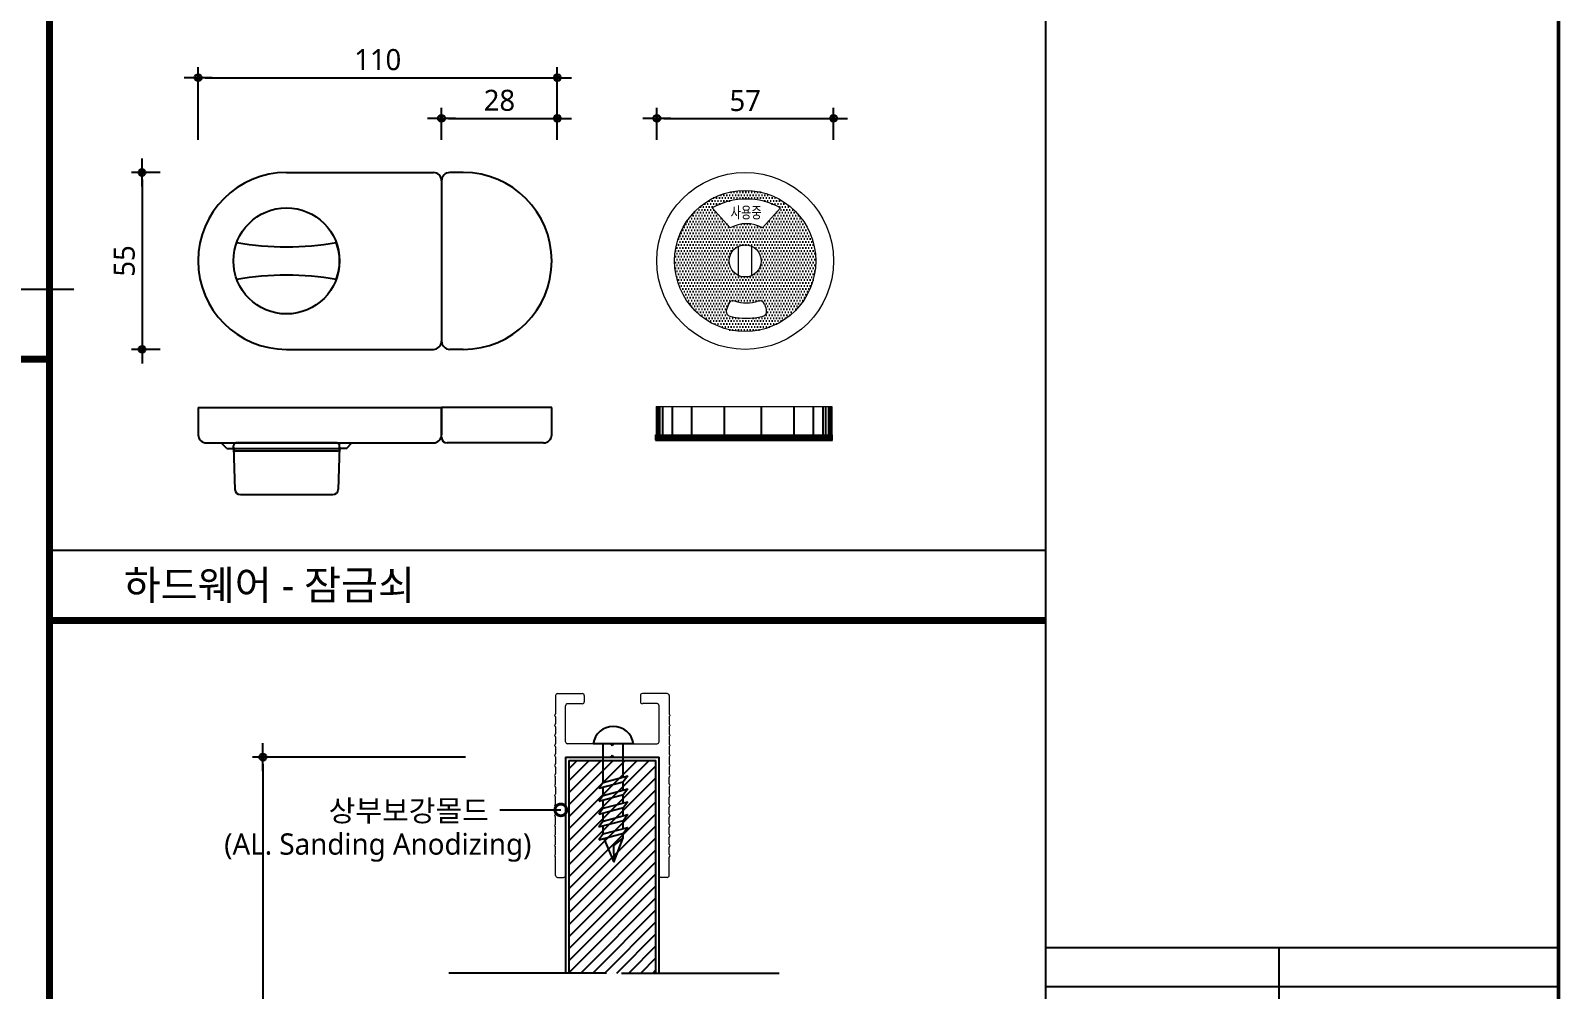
# Model space of a CAD drawing. Extents: x -256 to 8104, y -176 to 5714.
# Drawn here: x 5805 to 7984, y 3126 to 4493 of the extents above; entities that cross this region are included whole.
import ezdxf
from ezdxf.enums import TextEntityAlignment as Align

# ---------------------------------------------------------------- set-up
doc = ezdxf.new("R2010")
doc.units = 0
doc.header["$LTSCALE"] = 30
doc.linetypes.add('HIDDEN2', pattern=[4.7625, 3.175, -1.5875])
doc.layers.get('0').update_dxf_attribs({"linetype": 'CONTINUOUS'})
doc.layers.get('DEFPOINTS').update_dxf_attribs({"linetype": 'CONTINUOUS'})
for name, color, linetype in [('02---제품선', 4, 'CONTINUOUS'), ('C', 2, 'CONTINUOUS'), ('curior-0Line', 252, 'CONTINUOUS'), ('DIM', 7, 'CONTINUOUS'), ('HAT', 8, 'CONTINUOUS'), ('TIT', 3, 'CONTINUOUS'), ('기타', 1, 'CONTINUOUS'), ('문자', 3, 'CONTINUOUS'), ('상부보강몰드', 4, 'HIDDEN2'), ('잠금쇠(회전형)', 4, 'CONTINUOUS'), ('치수', 1, 'CONTINUOUS'), ('판넬', 2, 'CONTINUOUS'), ('해치', 8, 'CONTINUOUS')]:
    doc.layers.add(name, color=color, linetype=linetype)
doc.styles.add('HDW', font='gulim.ttc')
doc.styles.add('돋움', font='malgun.ttf')
doc.dimstyles.new('10', dxfattribs={"dimscale": 10, "dimtxt": 3, "dimasz": 1, "dimexe": 1.5, "dimexo": 2, "dimgap": 1, "dimtad": 1, "dimdec": 0, "dimlunit": 6, "dimtxsty": '돋움', "dimblk": 'DIMDOT', "dimcen": -1, "dimdle": 1.5, "dimclrt": 3, "dimazin": 3, "dimtfac": 1, "dimtdec": 0, "dimtix": 1, "dimtmove": 2, "dimatfit": 3, "dimldrblk": 'DIMDOT', "dimarcsym": 0})

# ---------------------------------------------------------------- blocks, each defined once
blk = doc.blocks.new('DIMDOT')
at = {"linetype": 'Continuous'}
blk.add_line((-2, 0), (2, 0), dxfattribs=at)
for radius in [0.5, 0.25]:
    blk.add_circle((0, 0), radius, dxfattribs=at)
blk = doc.blocks.new('*D1214')
at = {"layer": 'DEFPOINTS', "color": 0}
for p in [(55029.1, -9360.8), (54517.1, -9469.4), (55029.1, -9469.4)]:
    blk.add_point(p, dxfattribs=at)
at = {"layer": 'DIM', "color": 0, "lineweight": -2, "ltscale": 10}
for p, q in [((54517.1, -9449.4), (54517.1, -9345.8)), ((55029.1, -9449.4), (55029.1, -9345.8)), ((54527.1, -9360.8), (55019.1, -9360.8))]:
    blk.add_line(p, q, dxfattribs=at)
at = {"layer": 'DIM', "color": 0, "lineweight": -2, "xscale": 10, "yscale": 10, "zscale": 10, "rotation": 180}
blk.add_blockref('DIMDOT', (54517.1, -9360.8), dxfattribs=at)
at = {"layer": 'DIM', "color": 0, "lineweight": -2, "xscale": 10, "yscale": 10, "zscale": 10}
blk.add_blockref('DIMDOT', (55029.1, -9360.8), dxfattribs=at)
at = {"layer": 'DIM', "color": 3, "insert": (54773.1, -9335.2), "char_height": 30, "attachment_point": 5, "style": '돋움'}
blk.add_mtext('110', dxfattribs=at)
blk = doc.blocks.new('*D1215')
at = {"layer": 'DEFPOINTS', "color": 0}
for p in [(55029.1, -9418.7), (54864.1, -9469.4), (55029.1, -9469.4)]:
    blk.add_point(p, dxfattribs=at)
at = {"layer": 'DIM', "color": 0, "lineweight": -2, "ltscale": 10}
for p, q in [((54864.1, -9449.4), (54864.1, -9403.7)), ((55029.1, -9449.4), (55029.1, -9403.7)), ((54874.1, -9418.7), (55019.1, -9418.7))]:
    blk.add_line(p, q, dxfattribs=at)
at = {"layer": 'DIM', "color": 0, "lineweight": -2, "xscale": 10, "yscale": 10, "zscale": 10, "rotation": 180}
blk.add_blockref('DIMDOT', (54864.1, -9418.7), dxfattribs=at)
at = {"layer": 'DIM', "color": 0, "lineweight": -2, "xscale": 10, "yscale": 10, "zscale": 10}
blk.add_blockref('DIMDOT', (55029.1, -9418.7), dxfattribs=at)
at = {"layer": 'DIM', "color": 3, "insert": (54946.6, -9393.2), "char_height": 30, "attachment_point": 5, "style": '돋움'}
blk.add_mtext('28', dxfattribs=at)
blk = doc.blocks.new('*D1216')
at = {"layer": 'DEFPOINTS', "color": 0}
for p in [(55422.9, -9418.7), (55170.9, -9469.4), (55422.9, -9469.4)]:
    blk.add_point(p, dxfattribs=at)
at = {"layer": 'DIM', "color": 0, "lineweight": -2, "ltscale": 10}
for p, q in [((55170.9, -9449.4), (55170.9, -9403.7)), ((55422.9, -9449.4), (55422.9, -9403.7)), ((55180.9, -9418.7), (55412.9, -9418.7))]:
    blk.add_line(p, q, dxfattribs=at)
at = {"layer": 'DIM', "color": 0, "lineweight": -2, "xscale": 10, "yscale": 10, "zscale": 10, "rotation": 180}
blk.add_blockref('DIMDOT', (55170.9, -9418.7), dxfattribs=at)
at = {"layer": 'DIM', "color": 0, "lineweight": -2, "xscale": 10, "yscale": 10, "zscale": 10}
blk.add_blockref('DIMDOT', (55422.9, -9418.7), dxfattribs=at)
at = {"layer": 'DIM', "color": 3, "insert": (55296.9, -9393.5), "char_height": 30, "attachment_point": 5, "style": '돋움'}
blk.add_mtext('57', dxfattribs=at)
blk = doc.blocks.new('*D1221')
at = {"layer": 'DEFPOINTS', "color": 0}
for p in [(54482.8, -9495.9), (54437.2, -9747.9), (54482.8, -9747.9)]:
    blk.add_point(p, dxfattribs=at)
at = {"layer": 'DIM', "color": 0, "lineweight": -2, "ltscale": 10}
for p, q in [((54462.8, -9495.9), (54422.2, -9495.9)), ((54437.2, -9505.9), (54437.2, -9737.9)), ((54462.8, -9747.9), (54422.2, -9747.9))]:
    blk.add_line(p, q, dxfattribs=at)
at = {"layer": 'DIM', "color": 0, "lineweight": -2, "xscale": 10, "yscale": 10, "zscale": 10}
for p, rotation in [((54437.2, -9495.9), 90), ((54437.2, -9747.9), 270)]:
    blk.add_blockref('DIMDOT', p, dxfattribs=dict(at, rotation=rotation))
at = {"layer": 'DIM', "color": 3, "insert": (54411.9, -9621.9), "char_height": 30, "attachment_point": 5, "rotation": 90, "style": '돋움'}
blk.add_mtext('55', dxfattribs=at)
blk = doc.blocks.new('*D1222')
at = {"layer": 'DEFPOINTS', "color": 0}
for p in [(54918.1, -10329), (54609.4, -12632.3), (54918.1, -12632.3)]:
    blk.add_point(p, dxfattribs=at)
at = {"layer": 'DIM', "color": 0, "lineweight": -2, "ltscale": 10}
for p, q in [((54898.1, -10329), (54594.4, -10329)), ((54609.4, -10339), (54609.4, -12622.3)), ((54898.1, -12632.3), (54594.4, -12632.3))]:
    blk.add_line(p, q, dxfattribs=at)
at = {"layer": 'DIM', "color": 0, "lineweight": -2, "xscale": 10, "yscale": 10, "zscale": 10}
for p, rotation in [((54609.4, -10329), 90), ((54609.4, -12632.3), 270)]:
    blk.add_blockref('DIMDOT', p, dxfattribs=dict(at, rotation=rotation))
at = {"layer": 'DIM', "color": 3, "insert": (54584.1, -11480.6), "char_height": 30, "attachment_point": 5, "rotation": 90, "style": '돋움'}
blk.add_mtext('VAR.', dxfattribs=at)
blk = doc.blocks.new('A$C13EB2441')
for p, q in [((0.837, 7.375), (0.837, 14.115)), ((0.837, 6.74), (0.837, 0))]:
    blk.add_line(p, q)
blk = doc.blocks.new('_DOTSMALL')
at = {"color": 0, "linetype": 'ByBlock', "const_width": 0.5}
blk.add_lwpolyline([(-0.0625, 0, 1), (0.0625, 0, 1)], format="xyb", close=True, dxfattribs=at)
blk = doc.blocks.new('A$C63EC304E')
at = {"layer": '치수', "color": 1, "xscale": 2.5, "yscale": 2.5, "zscale": 2.5, "rotation": 234.3098741996962}
blk.add_blockref('_DOTSMALL', (0.31, 0.31), dxfattribs=at)
blk = doc.blocks.new('A$C2BC9653E')
at = {"layer": '치수', "xscale": 0.3333333333333333, "yscale": 0.3333333333333333, "zscale": 0.3333333333333333}
blk.add_blockref('A$C63EC304E', (0, 0), dxfattribs=at)
blk = doc.blocks.new('A$C7FC71301')
at = {"layer": '치수', "rotation": 180}
blk.add_blockref('A$C2BC9653E', (0.208, 0.208), dxfattribs=at)
blk = doc.blocks.new('A$C4A20372B')
at = {"layer": '치수'}
blk.add_blockref('A$C7FC71301', (0, 0), dxfattribs=at)
blk = doc.blocks.new('A$C566469F5')
at = {"layer": '치수'}
blk.add_blockref('A$C4A20372B', (0, 0), dxfattribs=at)
blk = doc.blocks.new('A$C7E317CD4')
at = {"layer": '해치', "xscale": 2, "yscale": 2, "zscale": 2}
blk.add_blockref('A$C566469F5', (0, 0), dxfattribs=at)
blk = doc.blocks.new('A$C601D7F27')
at = {"layer": '치수'}
blk.add_blockref('A$C7E317CD4', (0, 0), dxfattribs=at)
blk = doc.blocks.new('A$C38802C08')
at = {"layer": '치수'}
blk.add_blockref('A$C601D7F27', (0, 0), dxfattribs=at)
blk = doc.blocks.new('BASIC_45', base_point=(48473.5, -13786.3))
at = {"layer": 'HAT', "transparency": 33554687}
h = blk.add_hatch(dxfattribs=at)
h.set_pattern_fill('ANSI31', color=256, scale=3.811219)
h.set_pattern_definition([(45, (40955.914, -13822.053), (-8.55643, 8.55643), [])])
h.paths.add_polyline_path([(55099.4, -10636.7), (55120.5, -10636.7), (55169.5, -10636.7), (55169.5, -10333.7), (55045.6, -10333.7), (55045.6, -10636.7)])
at = {"layer": '해치'}
h = blk.add_hatch(dxfattribs=at)
h.set_pattern_fill('DOTS', color=256, scale=2.628474)
h.set_pattern_definition([(0, (49602.8484, -13079.2786), (2.086351, 4.1727023), [0, -4.1727023])])
h.paths.add_polyline_path([(55397.5, -9621.9, 1), (55196.2, -9621.9, 1)])
h.paths.add_polyline_path([(55273.9, -9621.9, -1), (55319.8, -9621.9, -1)], flags=16)
h.paths.add_polyline_path([(55321.6, -9574.7, 0.250537), (55275.7, -9574.7), (55249.9, -9546.2, -0.258173), (55347.4, -9546.2)], flags=16)
h.paths.add_polyline_path([(55324.3, -9683.4), (55327.1, -9691.5, -0.437988), (55322.3, -9700.6, -0.127495), (55275.1, -9700.6, -0.437988), (55270.2, -9691.5), (55273, -9683.4, -0.407197), (55281.8, -9679, 0.156299), (55315.5, -9679, -0.407197)], flags=16)
h.paths.add_polyline_path([(55272.3, -9567.7), (55272.3, -9538.4), (55324.6, -9538.4), (55324.6, -9567.7)], flags=8)
at = {"color": 8}
for p, q in [((50992.3, -9662.1), (54340.1, -9662.1)), ((54305.4, -10034.3), (55725.1, -10034.3))]:
    blk.add_line(p, q, dxfattribs=at)
at = {"color": 2}
for points in [[(48472.8, -8247.9), (55725.1, -8247.9), (55725.1, -13786.2), (48472.8, -13786.2)], [(48472.8, -8247.9), (55725.1, -8247.9), (55725.1, -13786.2), (48472.8, -13786.2)], [(48472.8, -8247.9), (56454.7, -8247.9), (56454.7, -13786.2), (48472.8, -13786.2)]]:
    blk.add_lwpolyline(points, close=True, dxfattribs=at)
at = {"color": 8, "const_width": 10}
for points in [[(54305.4, -13786.2), (54305.4, -8247.9)], [(50957.6, -9762.1), (54305.4, -9762.1)], [(54305.4, -10134.3), (55725.1, -10134.3)]]:
    blk.add_lwpolyline(points, dxfattribs=at)
at = {"layer": '02---제품선'}
for p, q in [((54643.1, -9495.9), (54852.5, -9495.9)), ((54895.1, -9495.9), (54875.8, -9495.9)), ((54864.1, -9507.6), (54864.1, -9736.3)), ((54864.1, -9507.6), (54864.1, -9736.3)), ((54643.1, -9747.9), (54852.5, -9747.9)), ((54895.1, -9747.9), (54875.8, -9747.9)), ((54517.1, -9830.9), (54864.1, -9830.9)), ((54517.1, -9830.9), (54517.1, -9869.7)), ((54864.1, -9830.9), (54864.1, -9869.7)), ((55021.1, -9830.9), (54864.1, -9830.9)), ((54864.1, -9873.6), (54864.1, -9830.9)), ((55021.1, -9869.7), (55021.1, -9830.9)), ((54528.8, -9881.3), (54550.1, -9881.3)), ((54550.1, -9881.3), (54736.2, -9881.3)), ((54557.9, -9889.1), (54550.1, -9881.3)), ((54557.9, -9889.1), (54565.6, -9889.1)), ((54565.6, -9889.1), (54720.7, -9889.1)), ((54567.5, -9889.1), (54567.5, -9885.2)), ((54567.5, -9887.1), (54569.6, -9947.5)), ((54714.9, -9881.3), (54571.4, -9881.3)), ((54714.9, -9893), (54571.4, -9893)), ((54718.8, -9887.1), (54716.7, -9947.5)), ((54718.7, -9889.1), (54718.7, -9885.2)), ((54728.4, -9889.1), (54720.7, -9889.1)), ((54728.4, -9889.1), (54736.2, -9881.3)), ((54736.2, -9881.3), (54852.5, -9881.3)), ((55009.5, -9881.3), (54871.9, -9881.3)), ((54709, -9955), (54577.3, -9955))]:
    blk.add_line(p, q, dxfattribs=at)
blk.add_circle((54643.1, -9621.9), 75.6, dxfattribs=at)
blk.add_circle((54643.1, -9621.9), 75.6, dxfattribs=at)
for centre, radius, start, end in [((54643.1, -9621.9), 126, 90, 180), ((54852.5, -9507.6), 11.6, 0, 90), ((54875.8, -9507.6), 11.6, 90, 180), ((54895.1, -9621.9), 126, 0, 90), ((54643.1, -9185.1), 416.6, 260.2031, 279.7969), ((54643.1, -9621.9), 75.6, 340.7512, 19.2488), ((54643.1, -9621.9), 126, 180, 270), ((54895.1, -9621.9), 126, 270, 0), ((54643.1, -10058.7), 416.6, 80.2031, 99.7969), ((54852.5, -9736.3), 11.6, 270, 0), ((54875.8, -9736.3), 11.6, 180, 270), ((54528.8, -9869.7), 11.6, 180, 270), ((54852.5, -9869.7), 11.6, 270, 0), ((55009.5, -9869.7), 11.6, 270, 0), ((54571.4, -9885.2), 3.88, 90, 180), ((54571.4, -9889.1), 3.88, 180, 270), ((54714.9, -9885.2), 3.88, 0, 90), ((54714.9, -9889.1), 3.88, 270, 0), ((54871.9, -9873.6), 7.75, 180, 270), ((54577.3, -9947.2), 7.75, 182, 270), ((54709, -9947.2), 7.75, 270, 358)]:
    blk.add_arc(centre, radius, start, end, dxfattribs=at)
at = {"layer": 'C'}
for p, q in [((55045.6, -10333.7), (55045.6, -10636.7)), ((55045.6, -10333.7), (55169.5, -10333.7)), ((55045.6, -10333.7), (55169.5, -10333.7)), ((55169.5, -10636.7), (55169.5, -10333.7))]:
    blk.add_line(p, q, dxfattribs=at)
at = {"layer": 'curior-0Line'}
for p, q in [((55725.1, -8247.9), (55725.1, -13785.4)), ((55725.5, -10600.3), (56457.5, -10600.3)), ((56057.7, -10600.3), (56057.7, -11154.1)), ((55725.5, -10655.7), (56457.5, -10655.7))]:
    blk.add_line(p, q, dxfattribs=at)
blk.add_lwpolyline([(56457.5, -8247.9), (55725.1, -8247.9), (55725.1, -13786.2), (56457.5, -13786.2)], close=True, dxfattribs=at)
at = {"layer": '기타', "color": 1}
for p, q in [((55094.6, -10365.1), (55094.6, -10309.9)), ((55123.2, -10357.5), (55123.2, -10309.9)), ((55088.2, -10373.4), (55123.2, -10364.1)), ((55094.5, -10365.1), (55088.2, -10373.4)), ((55094.5, -10365.1), (55129.5, -10355.8)), ((55094.6, -10383.4), (55094.6, -10371.7)), ((55129.5, -10355.8), (55123.2, -10364.1)), ((55123.2, -10375.8), (55123.2, -10364.1)), ((55088.3, -10391.8), (55123.3, -10382.5)), ((55094.5, -10383.5), (55088.3, -10391.8)), ((55094.5, -10383.5), (55129.5, -10374.2)), ((55094.6, -10401.8), (55094.6, -10390.1)), ((55094.6, -10401.8), (55129.5, -10392.5)), ((55123.2, -10394.2), (55123.2, -10382.5)), ((55129.5, -10374.2), (55123.3, -10382.5)), ((55129.5, -10392.5), (55123.3, -10400.8)), ((55088.3, -10410.1), (55123.3, -10400.8)), ((55094.6, -10401.8), (55088.3, -10410.1)), ((55094.6, -10420.1), (55094.6, -10408.4)), ((55094.6, -10420.1), (55129.6, -10410.8)), ((55123.2, -10412.5), (55123.2, -10400.8)), ((55129.6, -10410.8), (55123.4, -10419.2)), ((55088.4, -10428.5), (55123.4, -10419.2)), ((55094.6, -10420.1), (55088.4, -10428.5)), ((55088.4, -10446.8), (55123.4, -10437.5)), ((55094.6, -10438.5), (55088.4, -10446.8)), ((55094.6, -10438.5), (55094.6, -10426.8)), ((55094.6, -10438.5), (55129.6, -10429.2)), ((55123.2, -10430.9), (55123.2, -10419.2)), ((55123.2, -10443.8), (55123.2, -10437.6)), ((55129.6, -10429.2), (55123.4, -10437.5)), ((55095.4, -10445), (55109.9, -10478.6)), ((55123.2, -10443.8), (55109, -10455.1)), ((55109, -10455.1), (55109.9, -10478.6)), ((55109.9, -10478.6), (55123.2, -10443.8))]:
    blk.add_line(p, q, dxfattribs=at)
blk.add_arc((55108.9, -10314.1), 28.9, 8.3784, 171.6216, dxfattribs=at)
at = {"layer": '상부보강몰드', "linetype": 'Continuous', "lineweight": 15}
for p, q in [((55026.6, -10241.4), (55026.6, -10267.3)), ((55029.4, -10238.5), (55064.7, -10238.5)), ((55067.5, -10241.4), (55067.5, -10250)), ((55147.6, -10241.4), (55147.6, -10250)), ((55185.7, -10238.5), (55150.4, -10238.5)), ((55188.5, -10241.4), (55188.5, -10267.3)), ((55040.8, -10307.1), (55040.8, -10255.7)), ((55043.7, -10252.8), (55064.7, -10252.8)), ((55171.4, -10252.8), (55150.4, -10252.8)), ((55174.2, -10307.1), (55174.2, -10255.7)), ((55026.6, -10271.6), (55026.6, -10281.6)), ((55026.6, -10271.6), (55026.6, -10281.6)), ((55026.6, -10285.9), (55026.6, -10295.9)), ((55026.6, -10285.9), (55026.6, -10295.9)), ((55188.5, -10271.6), (55188.5, -10281.6)), ((55188.5, -10271.6), (55188.5, -10281.6)), ((55188.5, -10285.9), (55188.5, -10295.9)), ((55188.5, -10285.9), (55188.5, -10295.9)), ((55026.6, -10300.2), (55026.6, -10310.2)), ((55026.6, -10300.2), (55026.6, -10310.2)), ((55188.5, -10300.2), (55188.5, -10310.2)), ((55188.5, -10300.2), (55188.5, -10310.2)), ((55026.6, -10314.5), (55026.6, -10324.4)), ((55026.6, -10314.5), (55026.6, -10324.4)), ((55026.6, -10328.8), (55026.6, -10338.7)), ((55026.6, -10328.8), (55026.6, -10338.7)), ((55040.8, -10329), (55040.8, -10497.6)), ((55040.8, -10329), (55105.2, -10329)), ((55105.2, -10309.9), (55043.7, -10309.9)), ((55107.5, -10312.8), (55105.2, -10309.9)), ((55105.2, -10329), (55107.5, -10326.1)), ((55109.9, -10309.9), (55107.5, -10312.8)), ((55107.5, -10326.1), (55109.9, -10329)), ((55109.9, -10309.9), (55171.4, -10309.9)), ((55174.2, -10329), (55109.9, -10329)), ((55174.2, -10329), (55174.2, -10497.6)), ((55188.5, -10314.5), (55188.5, -10324.4)), ((55188.5, -10314.5), (55188.5, -10324.4)), ((55188.5, -10328.8), (55188.5, -10338.7)), ((55188.5, -10328.8), (55188.5, -10338.7)), ((55026.6, -10343.1), (55026.6, -10353)), ((55026.6, -10343.1), (55026.6, -10353)), ((55188.5, -10343.1), (55188.5, -10353)), ((55188.5, -10343.1), (55188.5, -10353)), ((55026.6, -10367.3), (55026.6, -10357.4)), ((55026.6, -10371.7), (55026.6, -10381.6)), ((55188.5, -10367.3), (55188.5, -10357.4)), ((55188.5, -10371.7), (55188.5, -10381.6)), ((55026.6, -10395.9), (55026.6, -10386)), ((55188.5, -10395.9), (55188.5, -10386)), ((55026.6, -10410.2), (55026.6, -10400.3)), ((55026.6, -10424.5), (55026.6, -10414.6)), ((55188.5, -10410.2), (55188.5, -10400.3)), ((55188.5, -10424.5), (55188.5, -10414.6)), ((55026.6, -10438.8), (55026.6, -10428.9)), ((55188.5, -10438.8), (55188.5, -10428.9)), ((55026.6, -10453.1), (55026.6, -10443.1)), ((55026.6, -10467.4), (55026.6, -10457.4)), ((55188.5, -10453.1), (55188.5, -10443.1)), ((55188.5, -10467.4), (55188.5, -10457.4)), ((55026.6, -10497.6), (55026.6, -10471.7)), ((55188.5, -10497.6), (55188.5, -10471.7)), ((55029.4, -10500.5), (55038, -10500.5)), ((55185.7, -10500.5), (55177.1, -10500.5))]:
    blk.add_line(p, q, dxfattribs=at)
for centre, radius, start, end in [((55029.4, -10241.4), 2.86, 90, 180), ((55029.4, -10241.4), 2.86, 90, 180), ((55064.7, -10241.4), 2.86, 0, 90), ((55150.4, -10241.4), 2.86, 90, 180), ((55185.7, -10241.4), 2.86, 0, 90), ((55185.7, -10241.4), 2.86, 0, 90), ((55043.7, -10255.7), 2.86, 90, 180), ((55064.7, -10250), 2.86, 270, 0), ((55150.4, -10250), 2.86, 180, 270), ((55171.4, -10255.7), 2.86, 0, 90), ((55026.6, -10269.5), 1.43, 113.5782, 246.4218), ((55026.6, -10269.5), 1.43, 113.5782, 246.4218), ((55026.6, -10269.5), 1.43, 113.5782, 246.4218), ((55026.6, -10269.5), 1.43, 113.5782, 246.4218), ((55026.6, -10283.8), 1.43, 113.5782, 246.4218), ((55026.6, -10283.8), 1.43, 113.5782, 246.4218), ((55026.6, -10283.8), 1.43, 113.5782, 246.4218), ((55026.6, -10283.8), 1.43, 113.5782, 246.4218), ((55025.6, -10267.3), 0.953, 293.5782, 0), ((55025.6, -10267.3), 0.953, 293.5782, 0), ((55025.6, -10267.3), 0.953, 293.5782, 0), ((55025.6, -10267.3), 0.953, 293.5782, 0), ((55025.6, -10271.6), 0.953, 0, 66.4218), ((55025.6, -10271.6), 0.953, 0, 66.4218), ((55025.6, -10271.6), 0.953, 0, 66.4218), ((55025.6, -10271.6), 0.953, 0, 66.4218), ((55025.6, -10281.6), 0.953, 293.5782, 0), ((55025.6, -10281.6), 0.953, 293.5782, 0), ((55025.6, -10281.6), 0.953, 293.5782, 0), ((55025.6, -10281.6), 0.953, 293.5782, 0), ((55025.6, -10285.9), 0.953, 0, 66.4218), ((55025.6, -10285.9), 0.953, 0, 66.4218), ((55025.6, -10285.9), 0.953, 0, 66.4218), ((55025.6, -10285.9), 0.953, 0, 66.4218), ((55189.5, -10267.3), 0.953, 180, 246.4218), ((55189.5, -10267.3), 0.953, 180, 246.4218), ((55189.5, -10267.3), 0.953, 180, 246.4218), ((55189.5, -10267.3), 0.953, 180, 246.4218), ((55189.5, -10271.6), 0.953, 113.5782, 180), ((55189.5, -10271.6), 0.953, 113.5782, 180), ((55189.5, -10271.6), 0.953, 113.5782, 180), ((55189.5, -10271.6), 0.953, 113.5782, 180), ((55189.5, -10281.6), 0.953, 180, 246.4218), ((55189.5, -10281.6), 0.953, 180, 246.4218), ((55189.5, -10281.6), 0.953, 180, 246.4218), ((55189.5, -10281.6), 0.953, 180, 246.4218), ((55189.5, -10285.9), 0.953, 113.5782, 180), ((55189.5, -10285.9), 0.953, 113.5782, 180), ((55189.5, -10285.9), 0.953, 113.5782, 180), ((55189.5, -10285.9), 0.953, 113.5782, 180), ((55188.5, -10269.5), 1.43, 293.5782, 66.4218), ((55188.5, -10269.5), 1.43, 293.5782, 66.4218), ((55188.5, -10269.5), 1.43, 293.5782, 66.4218), ((55188.5, -10269.5), 1.43, 293.5782, 66.4218), ((55188.5, -10283.8), 1.43, 293.5782, 66.4218), ((55188.5, -10283.8), 1.43, 293.5782, 66.4218), ((55188.5, -10283.8), 1.43, 293.5782, 66.4218), ((55188.5, -10283.8), 1.43, 293.5782, 66.4218), ((55026.6, -10298), 1.43, 113.5782, 246.4218), ((55026.6, -10298), 1.43, 113.5782, 246.4218), ((55026.6, -10298), 1.43, 113.5782, 246.4218), ((55026.6, -10298), 1.43, 113.5782, 246.4218), ((55025.6, -10295.9), 0.953, 293.5782, 0), ((55025.6, -10295.9), 0.953, 293.5782, 0), ((55025.6, -10295.9), 0.953, 293.5782, 0), ((55025.6, -10295.9), 0.953, 293.5782, 0), ((55025.6, -10300.2), 0.953, 0, 66.4218), ((55025.6, -10300.2), 0.953, 0, 66.4218), ((55025.6, -10300.2), 0.953, 0, 66.4218), ((55025.6, -10300.2), 0.953, 0, 66.4218), ((55043.7, -10307.1), 2.86, 180, 270), ((55171.4, -10307.1), 2.86, 270, 0), ((55189.5, -10295.9), 0.953, 180, 246.4218), ((55189.5, -10295.9), 0.953, 180, 246.4218), ((55189.5, -10295.9), 0.953, 180, 246.4218), ((55189.5, -10295.9), 0.953, 180, 246.4218), ((55189.5, -10300.2), 0.953, 113.5782, 180), ((55189.5, -10300.2), 0.953, 113.5782, 180), ((55189.5, -10300.2), 0.953, 113.5782, 180), ((55189.5, -10300.2), 0.953, 113.5782, 180), ((55188.5, -10298), 1.43, 293.5782, 66.4218), ((55188.5, -10298), 1.43, 293.5782, 66.4218), ((55188.5, -10298), 1.43, 293.5782, 66.4218), ((55188.5, -10298), 1.43, 293.5782, 66.4218), ((55026.6, -10312.3), 1.43, 113.5782, 246.4218), ((55026.6, -10312.3), 1.43, 113.5782, 246.4218), ((55026.6, -10312.3), 1.43, 113.5782, 246.4218), ((55026.6, -10312.3), 1.43, 113.5782, 246.4218), ((55026.6, -10326.6), 1.43, 113.5782, 246.4218), ((55026.6, -10326.6), 1.43, 113.5782, 246.4218), ((55026.6, -10326.6), 1.43, 113.5782, 246.4218), ((55026.6, -10326.6), 1.43, 113.5782, 246.4218), ((55025.6, -10310.2), 0.953, 293.5782, 0), ((55025.6, -10310.2), 0.953, 293.5782, 0), ((55025.6, -10310.2), 0.953, 293.5782, 0), ((55025.6, -10310.2), 0.953, 293.5782, 0), ((55025.6, -10314.5), 0.953, 0, 66.4218), ((55025.6, -10314.5), 0.953, 0, 66.4218), ((55025.6, -10314.5), 0.953, 0, 66.4218), ((55025.6, -10314.5), 0.953, 0, 66.4218), ((55025.6, -10324.4), 0.953, 293.5782, 0), ((55025.6, -10324.4), 0.953, 293.5782, 0), ((55025.6, -10324.4), 0.953, 293.5782, 0), ((55025.6, -10324.4), 0.953, 293.5782, 0), ((55025.6, -10328.8), 0.953, 0, 66.4218), ((55025.6, -10328.8), 0.953, 0, 66.4218), ((55025.6, -10328.8), 0.953, 0, 66.4218), ((55025.6, -10328.8), 0.953, 0, 66.4218), ((55189.5, -10310.2), 0.953, 180, 246.4218), ((55189.5, -10310.2), 0.953, 180, 246.4218), ((55189.5, -10310.2), 0.953, 180, 246.4218), ((55189.5, -10310.2), 0.953, 180, 246.4218), ((55189.5, -10314.5), 0.953, 113.5782, 180), ((55189.5, -10314.5), 0.953, 113.5782, 180), ((55189.5, -10314.5), 0.953, 113.5782, 180), ((55189.5, -10314.5), 0.953, 113.5782, 180), ((55189.5, -10324.4), 0.953, 180, 246.4218), ((55189.5, -10324.4), 0.953, 180, 246.4218), ((55189.5, -10324.4), 0.953, 180, 246.4218), ((55189.5, -10324.4), 0.953, 180, 246.4218), ((55189.5, -10328.8), 0.953, 113.5782, 180), ((55189.5, -10328.8), 0.953, 113.5782, 180), ((55189.5, -10328.8), 0.953, 113.5782, 180), ((55189.5, -10328.8), 0.953, 113.5782, 180), ((55188.5, -10312.3), 1.43, 293.5782, 66.4218), ((55188.5, -10312.3), 1.43, 293.5782, 66.4218), ((55188.5, -10312.3), 1.43, 293.5782, 66.4218), ((55188.5, -10312.3), 1.43, 293.5782, 66.4218), ((55188.5, -10326.6), 1.43, 293.5782, 66.4218), ((55188.5, -10326.6), 1.43, 293.5782, 66.4218), ((55188.5, -10326.6), 1.43, 293.5782, 66.4218), ((55188.5, -10326.6), 1.43, 293.5782, 66.4218), ((55026.6, -10340.9), 1.43, 113.5782, 246.4218), ((55026.6, -10340.9), 1.43, 113.5782, 246.4218), ((55026.6, -10340.9), 1.43, 113.5782, 246.4218), ((55026.6, -10340.9), 1.43, 113.5782, 246.4218), ((55025.6, -10338.7), 0.953, 293.5782, 0), ((55025.6, -10338.7), 0.953, 293.5782, 0), ((55025.6, -10338.7), 0.953, 293.5782, 0), ((55025.6, -10338.7), 0.953, 293.5782, 0), ((55025.6, -10343.1), 0.953, 0, 66.4218), ((55025.6, -10343.1), 0.953, 0, 66.4218), ((55025.6, -10343.1), 0.953, 0, 66.4218), ((55025.6, -10343.1), 0.953, 0, 66.4218), ((55189.5, -10338.7), 0.953, 180, 246.4218), ((55189.5, -10338.7), 0.953, 180, 246.4218), ((55189.5, -10338.7), 0.953, 180, 246.4218), ((55189.5, -10338.7), 0.953, 180, 246.4218), ((55189.5, -10343.1), 0.953, 113.5782, 180), ((55189.5, -10343.1), 0.953, 113.5782, 180), ((55189.5, -10343.1), 0.953, 113.5782, 180), ((55189.5, -10343.1), 0.953, 113.5782, 180), ((55188.5, -10340.9), 1.43, 293.5782, 66.4218), ((55188.5, -10340.9), 1.43, 293.5782, 66.4218), ((55188.5, -10340.9), 1.43, 293.5782, 66.4218), ((55188.5, -10340.9), 1.43, 293.5782, 66.4218), ((55026.6, -10355.2), 1.43, 113.5782, 246.4218), ((55026.6, -10355.2), 1.43, 113.5782, 246.4218), ((55026.6, -10369.5), 1.43, 113.5782, 246.4218), ((55026.6, -10369.5), 1.43, 113.5782, 246.4218), ((55025.6, -10353), 0.953, 293.5782, 0), ((55025.6, -10353), 0.953, 293.5782, 0), ((55025.6, -10357.4), 0.953, 0, 66.4218), ((55025.6, -10357.4), 0.953, 0, 66.4218), ((55025.6, -10367.3), 0.953, 293.5782, 0), ((55025.6, -10367.3), 0.953, 293.5782, 0), ((55025.6, -10371.7), 0.953, 0, 66.4218), ((55025.6, -10371.7), 0.953, 0, 66.4218), ((55189.5, -10353), 0.953, 180, 246.4218), ((55189.5, -10353), 0.953, 180, 246.4218), ((55189.5, -10357.4), 0.953, 113.5782, 180), ((55189.5, -10357.4), 0.953, 113.5782, 180), ((55189.5, -10367.3), 0.953, 180, 246.4218), ((55189.5, -10367.3), 0.953, 180, 246.4218), ((55189.5, -10371.7), 0.953, 113.5782, 180), ((55189.5, -10371.7), 0.953, 113.5782, 180), ((55188.5, -10355.2), 1.43, 293.5782, 66.4218), ((55188.5, -10355.2), 1.43, 293.5782, 66.4218), ((55188.5, -10369.5), 1.43, 293.5782, 66.4218), ((55188.5, -10369.5), 1.43, 293.5782, 66.4218), ((55026.6, -10383.8), 1.43, 113.5782, 246.4218), ((55025.6, -10381.6), 0.953, 293.5782, 0), ((55025.6, -10386), 0.953, 0, 66.4218), ((55189.5, -10381.6), 0.953, 180, 246.4218), ((55189.5, -10386), 0.953, 113.5782, 180), ((55188.5, -10383.8), 1.43, 293.5782, 66.4218), ((55026.6, -10398.1), 1.43, 113.5782, 246.4218), ((55026.6, -10398.1), 1.43, 113.5782, 246.4218), ((55026.6, -10412.4), 1.43, 113.5782, 246.4218), ((55026.6, -10412.4), 1.43, 113.5782, 246.4218), ((55025.6, -10395.9), 0.953, 293.5782, 0), ((55025.6, -10395.9), 0.953, 293.5782, 0), ((55025.6, -10400.3), 0.953, 0, 66.4218), ((55025.6, -10400.3), 0.953, 0, 66.4218), ((55025.6, -10410.2), 0.953, 293.5782, 0), ((55025.6, -10410.2), 0.953, 293.5782, 0), ((55025.6, -10414.6), 0.953, 0, 66.4218), ((55025.6, -10414.6), 0.953, 0, 66.4218), ((55189.5, -10395.9), 0.953, 180, 246.4218), ((55189.5, -10395.9), 0.953, 180, 246.4218), ((55189.5, -10400.3), 0.953, 113.5782, 180), ((55189.5, -10400.3), 0.953, 113.5782, 180), ((55189.5, -10410.2), 0.953, 180, 246.4218), ((55189.5, -10410.2), 0.953, 180, 246.4218), ((55189.5, -10414.6), 0.953, 113.5782, 180), ((55189.5, -10414.6), 0.953, 113.5782, 180), ((55188.5, -10398.1), 1.43, 293.5782, 66.4218), ((55188.5, -10398.1), 1.43, 293.5782, 66.4218), ((55188.5, -10412.4), 1.43, 293.5782, 66.4218), ((55188.5, -10412.4), 1.43, 293.5782, 66.4218), ((55026.6, -10426.7), 1.43, 113.5782, 246.4218), ((55026.6, -10426.7), 1.43, 113.5782, 246.4218), ((55025.6, -10424.5), 0.953, 293.5782, 0), ((55025.6, -10424.5), 0.953, 293.5782, 0), ((55025.6, -10428.9), 0.953, 0, 66.4218), ((55025.6, -10428.9), 0.953, 0, 66.4218), ((55025.6, -10438.8), 0.953, 293.5782, 0), ((55025.6, -10438.8), 0.953, 293.5782, 0), ((55189.5, -10424.5), 0.953, 180, 246.4218), ((55189.5, -10424.5), 0.953, 180, 246.4218), ((55189.5, -10428.9), 0.953, 113.5782, 180), ((55189.5, -10428.9), 0.953, 113.5782, 180), ((55189.5, -10438.8), 0.953, 180, 246.4218), ((55189.5, -10438.8), 0.953, 180, 246.4218), ((55188.5, -10426.7), 1.43, 293.5782, 66.4218), ((55188.5, -10426.7), 1.43, 293.5782, 66.4218), ((55026.6, -10441), 1.43, 113.5782, 246.4218), ((55026.6, -10441), 1.43, 113.5782, 246.4218), ((55026.6, -10455.3), 1.43, 113.5782, 246.4218), ((55026.6, -10455.3), 1.43, 113.5782, 246.4218), ((55025.6, -10443.1), 0.953, 0, 66.4218), ((55025.6, -10443.1), 0.953, 0, 66.4218), ((55025.6, -10453.1), 0.953, 293.5782, 0), ((55025.6, -10453.1), 0.953, 293.5782, 0), ((55025.6, -10457.4), 0.953, 0, 66.4218), ((55025.6, -10457.4), 0.953, 0, 66.4218), ((55189.5, -10443.1), 0.953, 113.5782, 180), ((55189.5, -10443.1), 0.953, 113.5782, 180), ((55189.5, -10453.1), 0.953, 180, 246.4218), ((55189.5, -10453.1), 0.953, 180, 246.4218), ((55189.5, -10457.4), 0.953, 113.5782, 180), ((55189.5, -10457.4), 0.953, 113.5782, 180), ((55188.5, -10441), 1.43, 293.5782, 66.4218), ((55188.5, -10441), 1.43, 293.5782, 66.4218), ((55188.5, -10455.3), 1.43, 293.5782, 66.4218), ((55188.5, -10455.3), 1.43, 293.5782, 66.4218), ((55026.6, -10469.5), 1.43, 113.5782, 246.4218), ((55026.6, -10469.5), 1.43, 113.5782, 246.4218), ((55025.6, -10467.4), 0.953, 293.5782, 0), ((55025.6, -10467.4), 0.953, 293.5782, 0), ((55025.6, -10471.7), 0.953, 0, 66.4218), ((55025.6, -10471.7), 0.953, 0, 66.4218), ((55189.5, -10467.4), 0.953, 180, 246.4218), ((55189.5, -10467.4), 0.953, 180, 246.4218), ((55189.5, -10471.7), 0.953, 113.5782, 180), ((55189.5, -10471.7), 0.953, 113.5782, 180), ((55188.5, -10469.5), 1.43, 293.5782, 66.4218), ((55188.5, -10469.5), 1.43, 293.5782, 66.4218), ((55029.4, -10497.6), 2.86, 180, 270), ((55038, -10497.6), 2.86, 270, 0), ((55177.1, -10497.6), 2.86, 180, 270), ((55185.7, -10497.6), 2.86, 270, 0)]:
    blk.add_arc(centre, radius, start, end, dxfattribs=at)
at = {"layer": '잠금쇠(회전형)', "linetype": 'Continuous', "lineweight": 15}
for p, q in [((55249.9, -9546.2), (55275.7, -9574.7)), ((55347.4, -9546.2), (55321.6, -9574.7)), ((55286.9, -9601.2), (55286.9, -9642.4)), ((55306, -9601.6), (55306, -9642.8)), ((55273, -9683.4), (55270.2, -9691.5)), ((55324.3, -9683.4), (55327.1, -9691.5)), ((55170.1, -9829.4), (55420.5, -9829.4)), ((55170.1, -9829.4), (55170.1, -9869.7)), ((55170.9, -9829.4), (55170.9, -9869.7)), ((55420.5, -9829.4), (55420.5, -9869.7)), ((55169.3, -9869.7), (55421.3, -9869.7)), ((55169.3, -9877.4), (55169.3, -9869.7)), ((55421.3, -9877.4), (55421.3, -9869.7)), ((55169.3, -9877.1), (55421.3, -9877.1))]:
    blk.add_line(p, q, dxfattribs=at)
for radius in [126, 100.6, 22.9]:
    blk.add_circle((55296.9, -9621.9), radius, dxfattribs=at)
for centre, radius, start, end in [((55298.7, -9634.4), 100.7, 61.0478, 118.9522), ((55298.7, -9617.6), 48.7, 61.8696, 118.1304), ((55276.8, -9693.8), 7, 160.8571, 255.4685), ((55279.6, -9685.7), 7, 72.2332, 160.8571), ((55298.7, -9626.3), 55.3, 252.2332, 287.7668), ((55317.7, -9685.7), 7, 19.1429, 107.7668), ((55320.5, -9693.8), 7, 284.5315, 19.1429), ((55298.7, -9609.5), 94.1, 255.4685, 284.5315)]:
    blk.add_arc(centre, radius, start, end, dxfattribs=at)
at = {"layer": '치수'}
blk.add_line((54947, -10404.2), (55034.1, -10404.2), dxfattribs=at)
at = {"layer": '판넬', "color": 1}
for p, q in [((55040.8, -10329), (55040.8, -10636.7)), ((55040.8, -10329), (55174.2, -10329)), ((55137.5, -10309.9), (55080.4, -10309.9)), ((55174.2, -10636.7), (55174.2, -10329))]:
    blk.add_line(p, q, dxfattribs=at)
at = {"layer": '해치'}
for p, q in [((55172.4, -9829.4), (55172.4, -9869.7)), ((55174.9, -9829.4), (55174.9, -9869.7)), ((55179.2, -9829.4), (55179.2, -9869.7)), ((55192.8, -9829.4), (55192.8, -9869.7)), ((55220.6, -9829.4), (55220.6, -9869.7)), ((55266.9, -9829.4), (55266.9, -9869.7)), ((55319.9, -9829.4), (55319.9, -9869.7)), ((55366.2, -9829.4), (55366.2, -9869.7)), ((55394, -9829.4), (55394, -9869.7)), ((55407.6, -9829.4), (55407.6, -9869.7)), ((55411.4, -9829.4), (55411.4, -9869.7)), ((55415.7, -9829.4), (55415.7, -9869.7)), ((55418.1, -9829.4), (55418.1, -9869.7)), ((55419.7, -9829.4), (55419.7, -9869.7)), ((55169.3, -9872.2), (55421.3, -9872.2)), ((55169.3, -9873.5), (55421.3, -9873.5)), ((55169.3, -9874.8), (55421.3, -9874.8)), ((55169.3, -9875.6), (55421.3, -9875.6)), ((55169.3, -9876.4), (55421.3, -9876.4)), ((55169.3, -9877.4), (55421.3, -9877.4))]:
    blk.add_line(p, q, dxfattribs=at)
at = {"layer": '해치', "color": 3}
blk.add_line((55040.8, -10329), (55174.2, -10329), dxfattribs=at)
at = {"xscale": 33.34816454184198, "yscale": 33.34816454184198, "zscale": 33.34816454184198, "rotation": 270}
blk.add_blockref('A$C13EB2441', (54874.6, -10608.8), dxfattribs=at)
at = {"layer": '해치', "xscale": -20, "yscale": 20, "zscale": 20}
blk.add_blockref('A$C38802C08', (55038.3, -10408.4), dxfattribs=at)
at = {"layer": 'TIT', "style": '돋움'}
blk.add_text('하드웨어 - 잠금쇠', height=42, dxfattribs=at).set_placement((54826.2, -10104.8), align=Align.RIGHT)
at = {"layer": '문자', "style": '돋움'}
for s, height, p in [('상부보강몰드', 30.34, (54817.4, -10405.1)), ('(AL. Sanding Anodizing)', 30.337, (54773.2, -10457))]:
    blk.add_text(s, height=height, dxfattribs=at).set_placement(p, align=Align.MIDDLE)
at = {"layer": '잠금쇠(회전형)', "linetype": 'Continuous', "lineweight": 15, "style": 'HDW', "width": 0.659278}
blk.add_text('사용중', height=16.4, dxfattribs=at).set_placement((55276.2, -9561.1), (55320.5, -9561.1), align=Align.FIT)
at = {"layer": 'DIM', "ltscale": 10}
for base, p1, p2, text, picture, middle in [((55029.1, -9360.8), (54517.1, -9469.4), (55029.1, -9469.4), '110', '*D1214', (54773.1, -9335.2)), ((55029.1, -9418.7), (54864.1, -9469.4), (55029.1, -9469.4), '28', '*D1215', (54946.6, -9393.2)), ((55422.9, -9418.7), (55170.9, -9469.4), (55422.9, -9469.4), '57', '*D1216', (55296.9, -9393.5))]:
    dim = blk.add_linear_dim(base=base, p1=p1, p2=p2, text=text, dimstyle='10', override={"dimtxsty": '돋움'}, dxfattribs=at)
    dim.commit()
    dim.dimension.update_dxf_attribs({"geometry": picture, "text_midpoint": middle})
for base, p1, p2, text, picture, middle in [((54437.2, -9747.9), (54482.8, -9495.9), (54482.8, -9747.9), '55', '*D1221', (54411.9, -9621.9)), ((54609.4, -12632.3), (54918.1, -10329), (54918.1, -12632.3), 'VAR.', '*D1222', (54584.1, -11480.6))]:
    dim = blk.add_linear_dim(base=base, p1=p1, p2=p2, angle=90, text=text, dimstyle='10', override={"dimtxsty": '돋움'}, dxfattribs=at)
    dim.commit()
    dim.dimension.update_dxf_attribs({"geometry": picture, "text_midpoint": middle})

msp = doc.modelspace()

# ---------------------------------------------------------------- block references
msp.add_blockref('BASIC_45', (0, 0))

doc.saveas('drawing.dxf')
